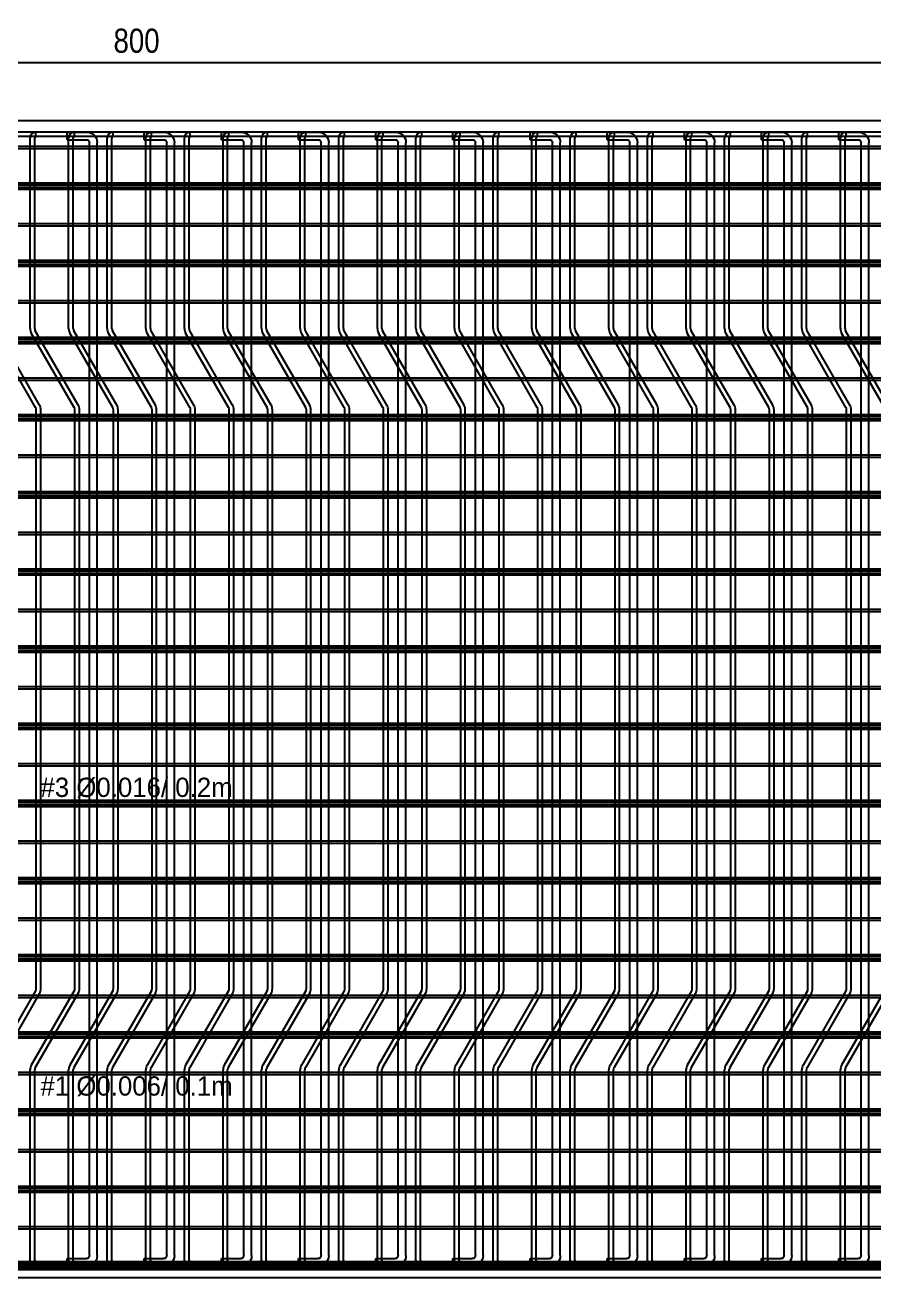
# Model space of a CAD drawing. Header units: metres. Extents: x -0.3 to 20, y -15 to 3.2.
# Drawn here: x 3.711 to 5.911, y 0 to 3.247 of the extents above; entities that cross this region are included whole.
import ezdxf
from ezdxf.enums import TextEntityAlignment as Align

# ---------------------------------------------------------------- set-up
doc = ezdxf.new("R2010")
doc.units = ezdxf.units.M
doc.styles.add('OpenSansCondensed-Light', font='OpenSansCondensed-Light.ttf')
doc.dimstyles.new('EZ_M_25_H25_CM', dxfattribs={"dimtxt": 0.0625, "dimasz": 0.0625, "dimexe": 0.09375, "dimexo": 0.03125, "dimgap": 0.025, "dimtad": 1, "dimlfac": 100, "dimzin": 12, "dimdsep": 46, "dimtxsty": 'OpenSansCondensed-Light', "dimtsz": 0.03125, "dimcen": 2.5, "dimazin": 3, "dimtfac": 0.5, "dimtmove": 2, "dimatfit": 3})

msp = doc.modelspace()

# ---------------------------------------------------------------- linework, layer by layer
for p, q in [((3.739, 2.97), (3.639, 2.97)), ((3.739, 2.958), (3.639, 2.958)), ((3.839, 2.97), (3.739, 2.97)), ((3.739, 2.958), (3.739, 2.97)), ((3.839, 2.958), (3.739, 2.958)), ((3.82, 2.95), (3.82, 2.97)), ((3.82, 2.97), (3.87, 2.97)), ((3.939, 2.97), (3.839, 2.97)), ((3.839, 2.958), (3.839, 2.97)), ((3.939, 2.958), (3.839, 2.958)), ((4.039, 2.97), (3.939, 2.97)), ((3.939, 2.958), (3.939, 2.97)), ((4.039, 2.958), (3.939, 2.958)), ((4.02, 2.95), (4.02, 2.97)), ((4.02, 2.97), (4.07, 2.97)), ((4.139, 2.97), (4.039, 2.97)), ((4.039, 2.958), (4.039, 2.97)), ((4.139, 2.958), (4.039, 2.958)), ((4.239, 2.97), (4.139, 2.97)), ((4.139, 2.958), (4.139, 2.97)), ((4.239, 2.958), (4.139, 2.958)), ((4.22, 2.95), (4.22, 2.97)), ((4.22, 2.97), (4.27, 2.97)), ((4.339, 2.97), (4.239, 2.97)), ((4.239, 2.958), (4.239, 2.97)), ((4.339, 2.958), (4.239, 2.958)), ((4.439, 2.97), (4.339, 2.97)), ((4.339, 2.958), (4.339, 2.97)), ((4.439, 2.958), (4.339, 2.958)), ((4.42, 2.95), (4.42, 2.97)), ((4.42, 2.97), (4.47, 2.97)), ((4.539, 2.97), (4.439, 2.97)), ((4.439, 2.958), (4.439, 2.97)), ((4.539, 2.958), (4.439, 2.958)), ((4.639, 2.97), (4.539, 2.97)), ((4.539, 2.958), (4.539, 2.97)), ((4.639, 2.958), (4.539, 2.958)), ((4.62, 2.95), (4.62, 2.97)), ((4.62, 2.97), (4.67, 2.97)), ((4.739, 2.97), (4.639, 2.97)), ((4.639, 2.958), (4.639, 2.97)), ((4.739, 2.958), (4.639, 2.958)), ((4.839, 2.97), (4.739, 2.97)), ((4.739, 2.958), (4.739, 2.97)), ((4.839, 2.958), (4.739, 2.958)), ((4.82, 2.95), (4.82, 2.97)), ((4.82, 2.97), (4.87, 2.97)), ((4.939, 2.97), (4.839, 2.97)), ((4.839, 2.958), (4.839, 2.97)), ((4.939, 2.958), (4.839, 2.958)), ((5.039, 2.97), (4.939, 2.97)), ((4.939, 2.958), (4.939, 2.97)), ((5.039, 2.958), (4.939, 2.958)), ((5.02, 2.95), (5.02, 2.97)), ((5.02, 2.97), (5.07, 2.97)), ((5.139, 2.97), (5.039, 2.97)), ((5.039, 2.958), (5.039, 2.97)), ((5.139, 2.958), (5.039, 2.958)), ((5.239, 2.97), (5.139, 2.97)), ((5.139, 2.958), (5.139, 2.97)), ((5.239, 2.958), (5.139, 2.958)), ((5.22, 2.95), (5.22, 2.97)), ((5.22, 2.97), (5.27, 2.97)), ((5.339, 2.97), (5.239, 2.97)), ((5.239, 2.958), (5.239, 2.97)), ((5.339, 2.958), (5.239, 2.958)), ((5.439, 2.97), (5.339, 2.97)), ((5.339, 2.958), (5.339, 2.97)), ((5.439, 2.958), (5.339, 2.958)), ((5.42, 2.95), (5.42, 2.97)), ((5.42, 2.97), (5.47, 2.97)), ((5.539, 2.97), (5.439, 2.97)), ((5.439, 2.958), (5.439, 2.97)), ((5.539, 2.958), (5.439, 2.958)), ((5.639, 2.97), (5.539, 2.97)), ((5.539, 2.958), (5.539, 2.97)), ((5.639, 2.958), (5.539, 2.958)), ((5.62, 2.95), (5.62, 2.97)), ((5.62, 2.97), (5.67, 2.97)), ((5.739, 2.97), (5.639, 2.97)), ((5.639, 2.958), (5.639, 2.97)), ((5.739, 2.958), (5.639, 2.958)), ((5.839, 2.97), (5.739, 2.97)), ((5.739, 2.958), (5.739, 2.97)), ((5.839, 2.958), (5.739, 2.958)), ((5.82, 2.95), (5.82, 2.97)), ((5.82, 2.97), (5.87, 2.97)), ((5.939, 2.97), (5.839, 2.97)), ((5.839, 2.958), (5.839, 2.97)), ((5.939, 2.958), (5.839, 2.958)), ((2, 2.933), (6, 2.933)), ((2, 2.927), (6, 2.927)), ((3.724, 2.46056), (3.724, 2.955)), ((3.736, 2.46056), (3.736, 2.955)), ((3.82, 2.95), (3.87, 2.95)), ((3.824, 2.46056), (3.824, 2.955)), ((3.836, 2.46056), (3.836, 2.955)), ((3.878, 0.058), (3.878, 2.942)), ((3.898, 0.058), (3.898, 2.942)), ((3.924, 2.46056), (3.924, 2.955)), ((3.936, 2.46056), (3.936, 2.955)), ((4.02, 2.95), (4.07, 2.95)), ((4.024, 2.46056), (4.024, 2.955)), ((4.036, 2.46056), (4.036, 2.955)), ((4.078, 0.058), (4.078, 2.942)), ((4.098, 0.058), (4.098, 2.942)), ((4.124, 2.46056), (4.124, 2.955)), ((4.136, 2.46056), (4.136, 2.955)), ((4.22, 2.95), (4.27, 2.95)), ((4.224, 2.46056), (4.224, 2.955)), ((4.236, 2.46056), (4.236, 2.955)), ((4.278, 0.058), (4.278, 2.942)), ((4.298, 0.058), (4.298, 2.942)), ((4.324, 2.46056), (4.324, 2.955)), ((4.336, 2.46056), (4.336, 2.955)), ((4.42, 2.95), (4.47, 2.95)), ((4.424, 2.46056), (4.424, 2.955)), ((4.436, 2.46056), (4.436, 2.955)), ((4.478, 0.058), (4.478, 2.942)), ((4.498, 0.058), (4.498, 2.942)), ((4.524, 2.46056), (4.524, 2.955)), ((4.536, 2.46056), (4.536, 2.955)), ((4.62, 2.95), (4.67, 2.95)), ((4.624, 2.46056), (4.624, 2.955)), ((4.636, 2.46056), (4.636, 2.955)), ((4.678, 0.058), (4.678, 2.942)), ((4.698, 0.058), (4.698, 2.942)), ((4.724, 2.46056), (4.724, 2.955)), ((4.736, 2.46056), (4.736, 2.955)), ((4.82, 2.95), (4.87, 2.95)), ((4.824, 2.46056), (4.824, 2.955)), ((4.836, 2.46056), (4.836, 2.955)), ((4.878, 0.058), (4.878, 2.942)), ((4.898, 0.058), (4.898, 2.942)), ((4.924, 2.46056), (4.924, 2.955)), ((4.936, 2.46056), (4.936, 2.955)), ((5.02, 2.95), (5.07, 2.95)), ((5.024, 2.46056), (5.024, 2.955)), ((5.036, 2.46056), (5.036, 2.955)), ((5.078, 0.058), (5.078, 2.942)), ((5.098, 0.058), (5.098, 2.942)), ((5.124, 2.46056), (5.124, 2.955)), ((5.136, 2.46056), (5.136, 2.955)), ((5.22, 2.95), (5.27, 2.95)), ((5.224, 2.46056), (5.224, 2.955)), ((5.236, 2.46056), (5.236, 2.955)), ((5.278, 0.058), (5.278, 2.942)), ((5.298, 0.058), (5.298, 2.942)), ((5.324, 2.46056), (5.324, 2.955)), ((5.336, 2.46056), (5.336, 2.955)), ((5.42, 2.95), (5.47, 2.95)), ((5.424, 2.46056), (5.424, 2.955)), ((5.436, 2.46056), (5.436, 2.955)), ((5.478, 0.058), (5.478, 2.942)), ((5.498, 0.058), (5.498, 2.942)), ((5.524, 2.46056), (5.524, 2.955)), ((5.536, 2.46056), (5.536, 2.955)), ((5.62, 2.95), (5.67, 2.95)), ((5.624, 2.46056), (5.624, 2.955)), ((5.636, 2.46056), (5.636, 2.955)), ((5.678, 0.058), (5.678, 2.942)), ((5.698, 0.058), (5.698, 2.942)), ((5.724, 2.46056), (5.724, 2.955)), ((5.736, 2.46056), (5.736, 2.955)), ((5.82, 2.95), (5.87, 2.95)), ((5.824, 2.46056), (5.824, 2.955)), ((5.836, 2.46056), (5.836, 2.955)), ((5.878, 0.058), (5.878, 2.942)), ((5.898, 0.058), (5.898, 2.942)), ((0.056, 2.838), (7.944, 2.838)), ((2, 2.833), (6, 2.833)), ((2, 2.827), (6, 2.827)), ((0.056, 2.822), (7.944, 2.822)), ((2, 2.733), (6, 2.733)), ((2, 2.727), (6, 2.727)), ((0.056, 2.638), (7.944, 2.638)), ((2, 2.633), (6, 2.633)), ((0.056, 2.622), (7.944, 2.622)), ((2, 2.627), (6, 2.627)), ((2, 2.533), (6, 2.533)), ((2, 2.527), (6, 2.527)), ((0.056, 2.438), (7.944, 2.438)), ((3.73839, 2.256), (3.62722, 2.44856)), ((3.74878, 2.262), (3.63761, 2.45456)), ((3.83839, 2.256), (3.72722, 2.44856)), ((3.84878, 2.262), (3.73761, 2.45456)), ((3.93839, 2.256), (3.82722, 2.44856)), ((3.94878, 2.262), (3.83761, 2.45456)), ((4.03839, 2.256), (3.92722, 2.44856)), ((4.04878, 2.262), (3.93761, 2.45456)), ((4.13839, 2.256), (4.02722, 2.44856)), ((4.14878, 2.262), (4.03761, 2.45456)), ((4.23839, 2.256), (4.12722, 2.44856)), ((4.24878, 2.262), (4.13761, 2.45456)), ((4.33839, 2.256), (4.22722, 2.44856)), ((4.34878, 2.262), (4.23761, 2.45456)), ((4.43839, 2.256), (4.32722, 2.44856)), ((4.44878, 2.262), (4.33761, 2.45456)), ((4.53839, 2.256), (4.42722, 2.44856)), ((4.54878, 2.262), (4.43761, 2.45456)), ((4.63839, 2.256), (4.52722, 2.44856)), ((4.64878, 2.262), (4.53761, 2.45456)), ((4.73839, 2.256), (4.62722, 2.44856)), ((4.74878, 2.262), (4.63761, 2.45456)), ((4.83839, 2.256), (4.72722, 2.44856)), ((4.84878, 2.262), (4.73761, 2.45456)), ((4.93839, 2.256), (4.82722, 2.44856)), ((4.94878, 2.262), (4.83761, 2.45456)), ((5.03839, 2.256), (4.92722, 2.44856)), ((5.04878, 2.262), (4.93761, 2.45456)), ((5.13839, 2.256), (5.02722, 2.44856)), ((5.14878, 2.262), (5.03761, 2.45456)), ((5.23839, 2.256), (5.12722, 2.44856)), ((5.24878, 2.262), (5.13761, 2.45456)), ((5.33839, 2.256), (5.22722, 2.44856)), ((5.34878, 2.262), (5.23761, 2.45456)), ((5.43839, 2.256), (5.32722, 2.44856)), ((5.44878, 2.262), (5.33761, 2.45456)), ((5.53839, 2.256), (5.42722, 2.44856)), ((5.54878, 2.262), (5.43761, 2.45456)), ((5.63839, 2.256), (5.52722, 2.44856)), ((5.64878, 2.262), (5.53761, 2.45456)), ((5.73839, 2.256), (5.62722, 2.44856)), ((5.74878, 2.262), (5.63761, 2.45456)), ((5.83839, 2.256), (5.72722, 2.44856)), ((5.84878, 2.262), (5.73761, 2.45456)), ((5.93839, 2.256), (5.82722, 2.44856)), ((5.94878, 2.262), (5.83761, 2.45456)), ((0.056, 2.422), (7.944, 2.422)), ((2, 2.433), (6, 2.433)), ((2, 2.427), (6, 2.427)), ((2, 2.333), (6, 2.333)), ((2, 2.327), (6, 2.327)), ((3.74, 0.75), (3.74, 2.25)), ((3.752, 0.75), (3.752, 2.25)), ((3.84, 0.75), (3.84, 2.25)), ((3.852, 0.75), (3.852, 2.25)), ((3.94, 0.75), (3.94, 2.25)), ((3.952, 0.75), (3.952, 2.25)), ((4.04, 0.75), (4.04, 2.25)), ((4.052, 0.75), (4.052, 2.25)), ((4.14, 0.75), (4.14, 2.25)), ((4.152, 0.75), (4.152, 2.25)), ((4.24, 0.75), (4.24, 2.25)), ((4.252, 0.75), (4.252, 2.25)), ((4.34, 0.75), (4.34, 2.25)), ((4.352, 0.75), (4.352, 2.25)), ((4.44, 0.75), (4.44, 2.25)), ((4.452, 0.75), (4.452, 2.25)), ((4.54, 0.75), (4.54, 2.25)), ((4.552, 0.75), (4.552, 2.25)), ((4.64, 0.75), (4.64, 2.25)), ((4.652, 0.75), (4.652, 2.25)), ((4.74, 0.75), (4.74, 2.25)), ((4.752, 0.75), (4.752, 2.25)), ((4.84, 0.75), (4.84, 2.25)), ((4.852, 0.75), (4.852, 2.25)), ((4.94, 0.75), (4.94, 2.25)), ((4.952, 0.75), (4.952, 2.25)), ((5.04, 0.75), (5.04, 2.25)), ((5.052, 0.75), (5.052, 2.25)), ((5.14, 0.75), (5.14, 2.25)), ((5.152, 0.75), (5.152, 2.25)), ((5.24, 0.75), (5.24, 2.25)), ((5.252, 0.75), (5.252, 2.25)), ((5.34, 0.75), (5.34, 2.25)), ((5.352, 0.75), (5.352, 2.25)), ((5.44, 0.75), (5.44, 2.25)), ((5.452, 0.75), (5.452, 2.25)), ((5.54, 0.75), (5.54, 2.25)), ((5.552, 0.75), (5.552, 2.25)), ((5.64, 0.75), (5.64, 2.25)), ((5.652, 0.75), (5.652, 2.25)), ((5.74, 0.75), (5.74, 2.25)), ((5.752, 0.75), (5.752, 2.25)), ((5.84, 0.75), (5.84, 2.25)), ((5.852, 0.75), (5.852, 2.25)), ((0.056, 2.238), (7.944, 2.238)), ((0.056, 2.222), (7.944, 2.222)), ((2, 2.233), (6, 2.233)), ((2, 2.227), (6, 2.227)), ((2, 2.133), (6, 2.133)), ((2, 2.127), (6, 2.127)), ((0.056, 2.038), (7.944, 2.038)), ((0.056, 2.022), (7.944, 2.022)), ((2, 2.033), (6, 2.033)), ((2, 2.027), (6, 2.027)), ((2, 1.933), (6, 1.933)), ((2, 1.927), (6, 1.927)), ((0.056, 1.838), (7.944, 1.838)), ((0.056, 1.822), (7.944, 1.822)), ((2, 1.833), (6, 1.833)), ((2, 1.827), (6, 1.827)), ((2, 1.733), (6, 1.733)), ((2, 1.727), (6, 1.727)), ((0.056, 1.638), (7.944, 1.638)), ((2, 1.633), (6, 1.633)), ((2, 1.627), (6, 1.627)), ((0.056, 1.622), (7.944, 1.622)), ((2, 1.533), (6, 1.533)), ((2, 1.527), (6, 1.527)), ((0.056, 1.438), (7.944, 1.438)), ((2, 1.433), (6, 1.433)), ((0.056, 1.422), (7.944, 1.422)), ((2, 1.427), (6, 1.427)), ((2, 1.333), (6, 1.333)), ((2, 1.327), (6, 1.327)), ((0.056, 1.238), (7.944, 1.238)), ((0.056, 1.222), (7.944, 1.222)), ((2, 1.233), (6, 1.233)), ((2, 1.227), (6, 1.227)), ((2, 1.133), (6, 1.133)), ((2, 1.127), (6, 1.127)), ((0.056, 1.038), (7.944, 1.038)), ((0.056, 1.022), (7.944, 1.022)), ((2, 1.033), (6, 1.033)), ((2, 1.027), (6, 1.027)), ((2, 0.933), (6, 0.933)), ((2, 0.927), (6, 0.927)), ((0.056, 0.838), (7.944, 0.838)), ((0.056, 0.822), (7.944, 0.822)), ((2, 0.833), (6, 0.833)), ((2, 0.827), (6, 0.827)), ((2, 0.733), (6, 0.733)), ((2, 0.727), (6, 0.727)), ((3.73839, 0.744), (3.62722, 0.55144)), ((3.74878, 0.738), (3.63761, 0.54544)), ((3.83839, 0.744), (3.72722, 0.55144)), ((3.84878, 0.738), (3.73761, 0.54544)), ((3.93839, 0.744), (3.82722, 0.55144)), ((3.94878, 0.738), (3.83761, 0.54544)), ((4.03839, 0.744), (3.92722, 0.55144)), ((4.04878, 0.738), (3.93761, 0.54544)), ((4.13839, 0.744), (4.02722, 0.55144)), ((4.14878, 0.738), (4.03761, 0.54544)), ((4.23839, 0.744), (4.12722, 0.55144)), ((4.24878, 0.738), (4.13761, 0.54544)), ((4.33839, 0.744), (4.22722, 0.55144)), ((4.34878, 0.738), (4.23761, 0.54544)), ((4.43839, 0.744), (4.32722, 0.55144)), ((4.44878, 0.738), (4.33761, 0.54544)), ((4.53839, 0.744), (4.42722, 0.55144)), ((4.54878, 0.738), (4.43761, 0.54544)), ((4.63839, 0.744), (4.52722, 0.55144)), ((4.64878, 0.738), (4.53761, 0.54544)), ((4.73839, 0.744), (4.62722, 0.55144)), ((4.74878, 0.738), (4.63761, 0.54544)), ((4.83839, 0.744), (4.72722, 0.55144)), ((4.84878, 0.738), (4.73761, 0.54544)), ((4.93839, 0.744), (4.82722, 0.55144)), ((4.94878, 0.738), (4.83761, 0.54544)), ((5.03839, 0.744), (4.92722, 0.55144)), ((5.04878, 0.738), (4.93761, 0.54544)), ((5.13839, 0.744), (5.02722, 0.55144)), ((5.14878, 0.738), (5.03761, 0.54544)), ((5.23839, 0.744), (5.12722, 0.55144)), ((5.24878, 0.738), (5.13761, 0.54544)), ((5.33839, 0.744), (5.22722, 0.55144)), ((5.34878, 0.738), (5.23761, 0.54544)), ((5.43839, 0.744), (5.32722, 0.55144)), ((5.44878, 0.738), (5.33761, 0.54544)), ((5.53839, 0.744), (5.42722, 0.55144)), ((5.54878, 0.738), (5.43761, 0.54544)), ((5.63839, 0.744), (5.52722, 0.55144)), ((5.64878, 0.738), (5.53761, 0.54544)), ((5.73839, 0.744), (5.62722, 0.55144)), ((5.74878, 0.738), (5.63761, 0.54544)), ((5.83839, 0.744), (5.72722, 0.55144)), ((5.84878, 0.738), (5.73761, 0.54544)), ((5.93839, 0.744), (5.82722, 0.55144)), ((5.94878, 0.738), (5.83761, 0.54544)), ((0.056, 0.638), (7.944, 0.638)), ((0.056, 0.622), (7.944, 0.622)), ((2, 0.633), (6, 0.633)), ((2, 0.627), (6, 0.627)), ((2, 0.533), (6, 0.533)), ((2, 0.527), (6, 0.527)), ((3.724, 0.045), (3.724, 0.53944)), ((3.736, 0.045), (3.736, 0.53944)), ((3.824, 0.045), (3.824, 0.53944)), ((3.836, 0.045), (3.836, 0.53944)), ((3.924, 0.045), (3.924, 0.53944)), ((3.936, 0.045), (3.936, 0.53944)), ((4.024, 0.045), (4.024, 0.53944)), ((4.036, 0.045), (4.036, 0.53944)), ((4.124, 0.045), (4.124, 0.53944)), ((4.136, 0.045), (4.136, 0.53944)), ((4.224, 0.045), (4.224, 0.53944)), ((4.236, 0.045), (4.236, 0.53944)), ((4.324, 0.045), (4.324, 0.53944)), ((4.336, 0.045), (4.336, 0.53944)), ((4.424, 0.045), (4.424, 0.53944)), ((4.436, 0.045), (4.436, 0.53944)), ((4.524, 0.045), (4.524, 0.53944)), ((4.536, 0.045), (4.536, 0.53944)), ((4.624, 0.045), (4.624, 0.53944)), ((4.636, 0.045), (4.636, 0.53944)), ((4.724, 0.045), (4.724, 0.53944)), ((4.736, 0.045), (4.736, 0.53944)), ((4.824, 0.045), (4.824, 0.53944)), ((4.836, 0.045), (4.836, 0.53944)), ((4.924, 0.045), (4.924, 0.53944)), ((4.936, 0.045), (4.936, 0.53944)), ((5.024, 0.045), (5.024, 0.53944)), ((5.036, 0.045), (5.036, 0.53944)), ((5.124, 0.045), (5.124, 0.53944)), ((5.136, 0.045), (5.136, 0.53944)), ((5.224, 0.045), (5.224, 0.53944)), ((5.236, 0.045), (5.236, 0.53944)), ((5.324, 0.045), (5.324, 0.53944)), ((5.336, 0.045), (5.336, 0.53944)), ((5.424, 0.045), (5.424, 0.53944)), ((5.436, 0.045), (5.436, 0.53944)), ((5.524, 0.045), (5.524, 0.53944)), ((5.536, 0.045), (5.536, 0.53944)), ((5.624, 0.045), (5.624, 0.53944)), ((5.636, 0.045), (5.636, 0.53944)), ((5.724, 0.045), (5.724, 0.53944)), ((5.736, 0.045), (5.736, 0.53944)), ((5.824, 0.045), (5.824, 0.53944)), ((5.836, 0.045), (5.836, 0.53944)), ((0.056, 0.438), (7.944, 0.438)), ((2, 0.433), (6, 0.433)), ((2, 0.427), (6, 0.427)), ((0.056, 0.422), (7.944, 0.422)), ((2, 0.333), (6, 0.333)), ((2, 0.327), (6, 0.327)), ((0.056, 0.238), (7.944, 0.238)), ((2, 0.233), (6, 0.233)), ((0.056, 0.222), (7.944, 0.222)), ((2, 0.227), (6, 0.227)), ((2, 0.133), (6, 0.133)), ((2, 0.127), (6, 0.127)), ((0.056, 0.038), (7.944, 0.038)), ((2, 0.033), (6, 0.033)), ((3.739, 0.042), (3.639, 0.042)), ((3.839, 0.042), (3.739, 0.042)), ((3.739, 0.03), (3.739, 0.042)), ((3.82, 0.03), (3.82, 0.05)), ((3.82, 0.05), (3.87, 0.05)), ((3.939, 0.042), (3.839, 0.042)), ((3.839, 0.03), (3.839, 0.042)), ((4.039, 0.042), (3.939, 0.042)), ((3.939, 0.03), (3.939, 0.042)), ((4.02, 0.03), (4.02, 0.05)), ((4.02, 0.05), (4.07, 0.05)), ((4.139, 0.042), (4.039, 0.042)), ((4.039, 0.03), (4.039, 0.042)), ((4.239, 0.042), (4.139, 0.042)), ((4.139, 0.03), (4.139, 0.042)), ((4.22, 0.03), (4.22, 0.05)), ((4.22, 0.05), (4.27, 0.05)), ((4.339, 0.042), (4.239, 0.042)), ((4.239, 0.03), (4.239, 0.042)), ((4.439, 0.042), (4.339, 0.042)), ((4.339, 0.03), (4.339, 0.042)), ((4.42, 0.03), (4.42, 0.05)), ((4.42, 0.05), (4.47, 0.05)), ((4.539, 0.042), (4.439, 0.042)), ((4.439, 0.03), (4.439, 0.042)), ((4.639, 0.042), (4.539, 0.042)), ((4.539, 0.03), (4.539, 0.042)), ((4.62, 0.03), (4.62, 0.05)), ((4.62, 0.05), (4.67, 0.05)), ((4.739, 0.042), (4.639, 0.042)), ((4.639, 0.03), (4.639, 0.042)), ((4.839, 0.042), (4.739, 0.042)), ((4.739, 0.03), (4.739, 0.042)), ((4.82, 0.03), (4.82, 0.05)), ((4.82, 0.05), (4.87, 0.05)), ((4.939, 0.042), (4.839, 0.042)), ((4.839, 0.03), (4.839, 0.042)), ((5.039, 0.042), (4.939, 0.042)), ((4.939, 0.03), (4.939, 0.042)), ((5.02, 0.03), (5.02, 0.05)), ((5.02, 0.05), (5.07, 0.05)), ((5.139, 0.042), (5.039, 0.042)), ((5.039, 0.03), (5.039, 0.042)), ((5.239, 0.042), (5.139, 0.042)), ((5.139, 0.03), (5.139, 0.042)), ((5.22, 0.03), (5.22, 0.05)), ((5.22, 0.05), (5.27, 0.05)), ((5.339, 0.042), (5.239, 0.042)), ((5.239, 0.03), (5.239, 0.042)), ((5.439, 0.042), (5.339, 0.042)), ((5.339, 0.03), (5.339, 0.042)), ((5.42, 0.03), (5.42, 0.05)), ((5.42, 0.05), (5.47, 0.05)), ((5.539, 0.042), (5.439, 0.042)), ((5.439, 0.03), (5.439, 0.042)), ((5.639, 0.042), (5.539, 0.042)), ((5.539, 0.03), (5.539, 0.042)), ((5.62, 0.03), (5.62, 0.05)), ((5.62, 0.05), (5.67, 0.05)), ((5.739, 0.042), (5.639, 0.042)), ((5.639, 0.03), (5.639, 0.042)), ((5.839, 0.042), (5.739, 0.042)), ((5.739, 0.03), (5.739, 0.042)), ((5.82, 0.03), (5.82, 0.05)), ((5.82, 0.05), (5.87, 0.05)), ((5.939, 0.042), (5.839, 0.042)), ((5.839, 0.03), (5.839, 0.042)), ((0.056, 0.022), (7.944, 0.022)), ((2, 0.027), (6, 0.027)), ((3.739, 0.03), (3.639, 0.03)), ((3.839, 0.03), (3.739, 0.03)), ((3.82, 0.03), (3.87, 0.03)), ((3.939, 0.03), (3.839, 0.03)), ((4.039, 0.03), (3.939, 0.03)), ((4.02, 0.03), (4.07, 0.03)), ((4.139, 0.03), (4.039, 0.03)), ((4.239, 0.03), (4.139, 0.03)), ((4.22, 0.03), (4.27, 0.03)), ((4.339, 0.03), (4.239, 0.03)), ((4.439, 0.03), (4.339, 0.03)), ((4.42, 0.03), (4.47, 0.03)), ((4.539, 0.03), (4.439, 0.03)), ((4.639, 0.03), (4.539, 0.03)), ((4.62, 0.03), (4.67, 0.03)), ((4.739, 0.03), (4.639, 0.03)), ((4.839, 0.03), (4.739, 0.03)), ((4.82, 0.03), (4.87, 0.03)), ((4.939, 0.03), (4.839, 0.03)), ((5.039, 0.03), (4.939, 0.03)), ((5.02, 0.03), (5.07, 0.03)), ((5.139, 0.03), (5.039, 0.03)), ((5.239, 0.03), (5.139, 0.03)), ((5.22, 0.03), (5.27, 0.03)), ((5.339, 0.03), (5.239, 0.03)), ((5.439, 0.03), (5.339, 0.03)), ((5.42, 0.03), (5.47, 0.03)), ((5.539, 0.03), (5.439, 0.03)), ((5.639, 0.03), (5.539, 0.03)), ((5.62, 0.03), (5.67, 0.03)), ((5.739, 0.03), (5.639, 0.03)), ((5.839, 0.03), (5.739, 0.03)), ((5.82, 0.03), (5.87, 0.03)), ((5.939, 0.03), (5.839, 0.03))]:
    msp.add_line(p, q)
msp.add_lwpolyline([(0, 0), (0, 3), (8, 3), (8, 0), (0, 0)])
for centre, radius, start, end in [((3.739, 2.955), 0.015, 90, 180), ((3.739, 2.955), 0.003, 90, 180), ((3.839, 2.955), 0.015, 90, 180), ((3.839, 2.955), 0.003, 90, 180), ((3.939, 2.955), 0.015, 90, 180), ((3.939, 2.955), 0.003, 90, 180), ((4.039, 2.955), 0.015, 90, 180), ((4.039, 2.955), 0.003, 90, 180), ((4.139, 2.955), 0.015, 90, 180), ((4.139, 2.955), 0.003, 90, 180), ((4.239, 2.955), 0.015, 90, 180), ((4.239, 2.955), 0.003, 90, 180), ((4.339, 2.955), 0.015, 90, 180), ((4.339, 2.955), 0.003, 90, 180), ((4.439, 2.955), 0.015, 90, 180), ((4.439, 2.955), 0.003, 90, 180), ((4.539, 2.955), 0.015, 90, 180), ((4.539, 2.955), 0.003, 90, 180), ((4.639, 2.955), 0.015, 90, 180), ((4.639, 2.955), 0.003, 90, 180), ((4.739, 2.955), 0.015, 90, 180), ((4.739, 2.955), 0.003, 90, 180), ((4.839, 2.955), 0.015, 90, 180), ((4.839, 2.955), 0.003, 90, 180), ((4.939, 2.955), 0.015, 90, 180), ((4.939, 2.955), 0.003, 90, 180), ((5.039, 2.955), 0.015, 90, 180), ((5.039, 2.955), 0.003, 90, 180), ((5.139, 2.955), 0.015, 90, 180), ((5.139, 2.955), 0.003, 90, 180), ((5.239, 2.955), 0.015, 90, 180), ((5.239, 2.955), 0.003, 90, 180), ((5.339, 2.955), 0.015, 90, 180), ((5.339, 2.955), 0.003, 90, 180), ((5.439, 2.955), 0.015, 90, 180), ((5.439, 2.955), 0.003, 90, 180), ((5.539, 2.955), 0.015, 90, 180), ((5.539, 2.955), 0.003, 90, 180), ((5.639, 2.955), 0.015, 90, 180), ((5.639, 2.955), 0.003, 90, 180), ((5.739, 2.955), 0.015, 90, 180), ((5.739, 2.955), 0.003, 90, 180), ((5.839, 2.955), 0.015, 90, 180), ((5.839, 2.955), 0.003, 90, 180), ((3.748, 2.46056), 0.024, 180, -150), ((3.748, 2.46056), 0.012, 180, -150), ((3.848, 2.46056), 0.024, 180, -150), ((3.848, 2.46056), 0.012, 180, -150), ((3.948, 2.46056), 0.024, 180, -150), ((3.948, 2.46056), 0.012, 180, -150), ((4.048, 2.46056), 0.024, 180, -150), ((4.048, 2.46056), 0.012, 180, -150), ((4.148, 2.46056), 0.024, 180, -150), ((4.148, 2.46056), 0.012, 180, -150), ((4.248, 2.46056), 0.024, 180, -150), ((4.248, 2.46056), 0.012, 180, -150), ((4.348, 2.46056), 0.024, 180, -150), ((4.348, 2.46056), 0.012, 180, -150), ((4.448, 2.46056), 0.024, 180, -150), ((4.448, 2.46056), 0.012, 180, -150), ((4.548, 2.46056), 0.024, 180, -150), ((4.548, 2.46056), 0.012, 180, -150), ((4.648, 2.46056), 0.024, 180, -150), ((4.648, 2.46056), 0.012, 180, -150), ((4.748, 2.46056), 0.024, 180, -150), ((4.748, 2.46056), 0.012, 180, -150), ((4.848, 2.46056), 0.024, 180, -150), ((4.848, 2.46056), 0.012, 180, -150), ((4.948, 2.46056), 0.024, 180, -150), ((4.948, 2.46056), 0.012, 180, -150), ((5.048, 2.46056), 0.024, 180, -150), ((5.048, 2.46056), 0.012, 180, -150), ((5.148, 2.46056), 0.024, 180, -150), ((5.148, 2.46056), 0.012, 180, -150), ((5.248, 2.46056), 0.024, 180, -150), ((5.248, 2.46056), 0.012, 180, -150), ((5.348, 2.46056), 0.024, 180, -150), ((5.348, 2.46056), 0.012, 180, -150), ((5.448, 2.46056), 0.024, 180, -150), ((5.448, 2.46056), 0.012, 180, -150), ((5.548, 2.46056), 0.024, 180, -150), ((5.548, 2.46056), 0.012, 180, -150), ((5.648, 2.46056), 0.024, 180, -150), ((5.648, 2.46056), 0.012, 180, -150), ((5.748, 2.46056), 0.024, 180, -150), ((5.748, 2.46056), 0.012, 180, -150), ((5.848, 2.46056), 0.024, 180, -150), ((5.848, 2.46056), 0.012, 180, -150), ((3.728, 2.25), 0.012, 0, 30), ((3.728, 2.25), 0.024, 0, 30), ((3.828, 2.25), 0.012, 0, 30), ((3.828, 2.25), 0.024, 0, 30), ((3.928, 2.25), 0.012, 0, 30), ((3.928, 2.25), 0.024, 0, 30), ((4.028, 2.25), 0.012, 0, 30), ((4.028, 2.25), 0.024, 0, 30), ((4.128, 2.25), 0.012, 0, 30), ((4.128, 2.25), 0.024, 0, 30), ((4.228, 2.25), 0.012, 0, 30), ((4.228, 2.25), 0.024, 0, 30), ((4.328, 2.25), 0.012, 0, 30), ((4.328, 2.25), 0.024, 0, 30), ((4.428, 2.25), 0.012, 0, 30), ((4.428, 2.25), 0.024, 0, 30), ((4.528, 2.25), 0.012, 0, 30), ((4.528, 2.25), 0.024, 0, 30), ((4.628, 2.25), 0.012, 0, 30), ((4.628, 2.25), 0.024, 0, 30), ((4.728, 2.25), 0.012, 0, 30), ((4.728, 2.25), 0.024, 0, 30), ((4.828, 2.25), 0.012, 0, 30), ((4.828, 2.25), 0.024, 0, 30), ((4.928, 2.25), 0.012, 0, 30), ((4.928, 2.25), 0.024, 0, 30), ((5.028, 2.25), 0.012, 0, 30), ((5.028, 2.25), 0.024, 0, 30), ((5.128, 2.25), 0.012, 0, 30), ((5.128, 2.25), 0.024, 0, 30), ((5.228, 2.25), 0.012, 0, 30), ((5.228, 2.25), 0.024, 0, 30), ((5.328, 2.25), 0.012, 0, 30), ((5.328, 2.25), 0.024, 0, 30), ((5.428, 2.25), 0.012, 0, 30), ((5.428, 2.25), 0.024, 0, 30), ((5.528, 2.25), 0.012, 0, 30), ((5.528, 2.25), 0.024, 0, 30), ((5.628, 2.25), 0.012, 0, 30), ((5.628, 2.25), 0.024, 0, 30), ((5.728, 2.25), 0.012, 0, 30), ((5.728, 2.25), 0.024, 0, 30), ((5.828, 2.25), 0.012, 0, 30), ((5.828, 2.25), 0.024, 0, 30), ((3.728, 0.75), 0.012, -30, 0), ((3.728, 0.75), 0.024, -30, 0), ((3.828, 0.75), 0.012, -30, 0), ((3.828, 0.75), 0.024, -30, 0), ((3.928, 0.75), 0.012, -30, 0), ((3.928, 0.75), 0.024, -30, 0), ((4.028, 0.75), 0.012, -30, 0), ((4.028, 0.75), 0.024, -30, 0), ((4.128, 0.75), 0.012, -30, 0), ((4.128, 0.75), 0.024, -30, 0), ((4.228, 0.75), 0.012, -30, 0), ((4.228, 0.75), 0.024, -30, 0), ((4.328, 0.75), 0.012, -30, 0), ((4.328, 0.75), 0.024, -30, 0), ((4.428, 0.75), 0.012, -30, 0), ((4.428, 0.75), 0.024, -30, 0), ((4.528, 0.75), 0.012, -30, 0), ((4.528, 0.75), 0.024, -30, 0), ((4.628, 0.75), 0.012, -30, 0), ((4.628, 0.75), 0.024, -30, 0), ((4.728, 0.75), 0.012, -30, 0), ((4.728, 0.75), 0.024, -30, 0), ((4.828, 0.75), 0.012, -30, 0), ((4.828, 0.75), 0.024, -30, 0), ((4.928, 0.75), 0.012, -30, 0), ((4.928, 0.75), 0.024, -30, 0), ((5.028, 0.75), 0.012, -30, 0), ((5.028, 0.75), 0.024, -30, 0), ((5.128, 0.75), 0.012, -30, 0), ((5.128, 0.75), 0.024, -30, 0), ((5.228, 0.75), 0.012, -30, 0), ((5.228, 0.75), 0.024, -30, 0), ((5.328, 0.75), 0.012, -30, 0), ((5.328, 0.75), 0.024, -30, 0), ((5.428, 0.75), 0.012, -30, 0), ((5.428, 0.75), 0.024, -30, 0), ((5.528, 0.75), 0.012, -30, 0), ((5.528, 0.75), 0.024, -30, 0), ((5.628, 0.75), 0.012, -30, 0), ((5.628, 0.75), 0.024, -30, 0), ((5.728, 0.75), 0.012, -30, 0), ((5.728, 0.75), 0.024, -30, 0), ((5.828, 0.75), 0.012, -30, 0), ((5.828, 0.75), 0.024, -30, 0), ((3.748, 0.53944), 0.024, 150, 180), ((3.748, 0.53944), 0.012, 150, 180), ((3.848, 0.53944), 0.024, 150, 180), ((3.848, 0.53944), 0.012, 150, 180), ((3.948, 0.53944), 0.024, 150, 180), ((3.948, 0.53944), 0.012, 150, 180), ((4.048, 0.53944), 0.024, 150, 180), ((4.048, 0.53944), 0.012, 150, 180), ((4.148, 0.53944), 0.024, 150, 180), ((4.148, 0.53944), 0.012, 150, 180), ((4.248, 0.53944), 0.024, 150, 180), ((4.248, 0.53944), 0.012, 150, 180), ((4.348, 0.53944), 0.024, 150, 180), ((4.348, 0.53944), 0.012, 150, 180), ((4.448, 0.53944), 0.024, 150, 180), ((4.448, 0.53944), 0.012, 150, 180), ((4.548, 0.53944), 0.024, 150, 180), ((4.548, 0.53944), 0.012, 150, 180), ((4.648, 0.53944), 0.024, 150, 180), ((4.648, 0.53944), 0.012, 150, 180), ((4.748, 0.53944), 0.024, 150, 180), ((4.748, 0.53944), 0.012, 150, 180), ((4.848, 0.53944), 0.024, 150, 180), ((4.848, 0.53944), 0.012, 150, 180), ((4.948, 0.53944), 0.024, 150, 180), ((4.948, 0.53944), 0.012, 150, 180), ((5.048, 0.53944), 0.024, 150, 180), ((5.048, 0.53944), 0.012, 150, 180), ((5.148, 0.53944), 0.024, 150, 180), ((5.148, 0.53944), 0.012, 150, 180), ((5.248, 0.53944), 0.024, 150, 180), ((5.248, 0.53944), 0.012, 150, 180), ((5.348, 0.53944), 0.024, 150, 180), ((5.348, 0.53944), 0.012, 150, 180), ((5.448, 0.53944), 0.024, 150, 180), ((5.448, 0.53944), 0.012, 150, 180), ((5.548, 0.53944), 0.024, 150, 180), ((5.548, 0.53944), 0.012, 150, 180), ((5.648, 0.53944), 0.024, 150, 180), ((5.648, 0.53944), 0.012, 150, 180), ((5.748, 0.53944), 0.024, 150, 180), ((5.748, 0.53944), 0.012, 150, 180), ((5.848, 0.53944), 0.024, 150, 180), ((5.848, 0.53944), 0.012, 150, 180), ((3.739, 0.045), 0.015, 180, -90), ((3.739, 0.045), 0.003, 180, -90), ((3.839, 0.045), 0.015, 180, -90), ((3.839, 0.045), 0.003, 180, -90), ((3.939, 0.045), 0.015, 180, -90), ((3.939, 0.045), 0.003, 180, -90), ((4.039, 0.045), 0.015, 180, -90), ((4.039, 0.045), 0.003, 180, -90), ((4.139, 0.045), 0.015, 180, -90), ((4.139, 0.045), 0.003, 180, -90), ((4.239, 0.045), 0.015, 180, -90), ((4.239, 0.045), 0.003, 180, -90), ((4.339, 0.045), 0.015, 180, -90), ((4.339, 0.045), 0.003, 180, -90), ((4.439, 0.045), 0.015, 180, -90), ((4.439, 0.045), 0.003, 180, -90), ((4.539, 0.045), 0.015, 180, -90), ((4.539, 0.045), 0.003, 180, -90), ((4.639, 0.045), 0.015, 180, -90), ((4.639, 0.045), 0.003, 180, -90), ((4.739, 0.045), 0.015, 180, -90), ((4.739, 0.045), 0.003, 180, -90), ((4.839, 0.045), 0.015, 180, -90), ((4.839, 0.045), 0.003, 180, -90), ((4.939, 0.045), 0.015, 180, -90), ((4.939, 0.045), 0.003, 180, -90), ((5.039, 0.045), 0.015, 180, -90), ((5.039, 0.045), 0.003, 180, -90), ((5.139, 0.045), 0.015, 180, -90), ((5.139, 0.045), 0.003, 180, -90), ((5.239, 0.045), 0.015, 180, -90), ((5.239, 0.045), 0.003, 180, -90), ((5.339, 0.045), 0.015, 180, -90), ((5.339, 0.045), 0.003, 180, -90), ((5.439, 0.045), 0.015, 180, -90), ((5.439, 0.045), 0.003, 180, -90), ((5.539, 0.045), 0.015, 180, -90), ((5.539, 0.045), 0.003, 180, -90), ((5.639, 0.045), 0.015, 180, -90), ((5.639, 0.045), 0.003, 180, -90), ((5.739, 0.045), 0.015, 180, -90), ((5.739, 0.045), 0.003, 180, -90), ((5.839, 0.045), 0.015, 180, -90), ((5.839, 0.045), 0.003, 180, -90)]:
    msp.add_arc(centre, radius, start, end)
at = {"extrusion": (0, 0, -1)}
for centre, radius, start, end in [((-3.87, 2.942), 0.028, 90, 180), ((-4.07, 2.942), 0.028, 90, 180), ((-4.27, 2.942), 0.028, 90, 180), ((-4.47, 2.942), 0.028, 90, 180), ((-4.67, 2.942), 0.028, 90, 180), ((-4.87, 2.942), 0.028, 90, 180), ((-5.07, 2.942), 0.028, 90, 180), ((-5.27, 2.942), 0.028, 90, 180), ((-5.47, 2.942), 0.028, 90, 180), ((-5.67, 2.942), 0.028, 90, 180), ((-5.87, 2.942), 0.028, 90, 180), ((-3.87, 2.942), 0.008, 90, 180), ((-4.07, 2.942), 0.008, 90, 180), ((-4.27, 2.942), 0.008, 90, 180), ((-4.47, 2.942), 0.008, 90, 180), ((-4.67, 2.942), 0.008, 90, 180), ((-4.87, 2.942), 0.008, 90, 180), ((-5.07, 2.942), 0.008, 90, 180), ((-5.27, 2.942), 0.008, 90, 180), ((-5.47, 2.942), 0.008, 90, 180), ((-5.67, 2.942), 0.008, 90, 180), ((-5.87, 2.942), 0.008, 90, 180), ((-3.87, 0.058), 0.008, 180, -90), ((-3.87, 0.058), 0.028, 180, -90), ((-4.07, 0.058), 0.008, 180, -90), ((-4.07, 0.058), 0.028, 180, -90), ((-4.27, 0.058), 0.008, 180, -90), ((-4.27, 0.058), 0.028, 180, -90), ((-4.47, 0.058), 0.008, 180, -90), ((-4.47, 0.058), 0.028, 180, -90), ((-4.67, 0.058), 0.008, 180, -90), ((-4.67, 0.058), 0.028, 180, -90), ((-4.87, 0.058), 0.008, 180, -90), ((-4.87, 0.058), 0.028, 180, -90), ((-5.07, 0.058), 0.008, 180, -90), ((-5.07, 0.058), 0.028, 180, -90), ((-5.27, 0.058), 0.008, 180, -90), ((-5.27, 0.058), 0.028, 180, -90), ((-5.47, 0.058), 0.008, 180, -90), ((-5.47, 0.058), 0.028, 180, -90), ((-5.67, 0.058), 0.008, 180, -90), ((-5.67, 0.058), 0.028, 180, -90), ((-5.87, 0.058), 0.008, 180, -90), ((-5.87, 0.058), 0.028, 180, -90)]:
    msp.add_arc(centre, radius, start, end, dxfattribs=at)

# ---------------------------------------------------------------- texts
for s, p in [('#3 Ø0.016/ 0.2m', (4, 1.272)), ('#1 Ø0.006/ 0.1m', (4, 0.498))]:
    msp.add_text(s, height=0.05).set_placement(p, align=Align.MIDDLE)

# ---------------------------------------------------------------- dimensions: what is measured, and where the dimension line sits
msp.add_linear_dim(base=(0, 3.15), p1=(0, 3), p2=(8, 3), dimstyle='EZ_M_25_H25_CM').render()

doc.saveas('drawing.dxf')
